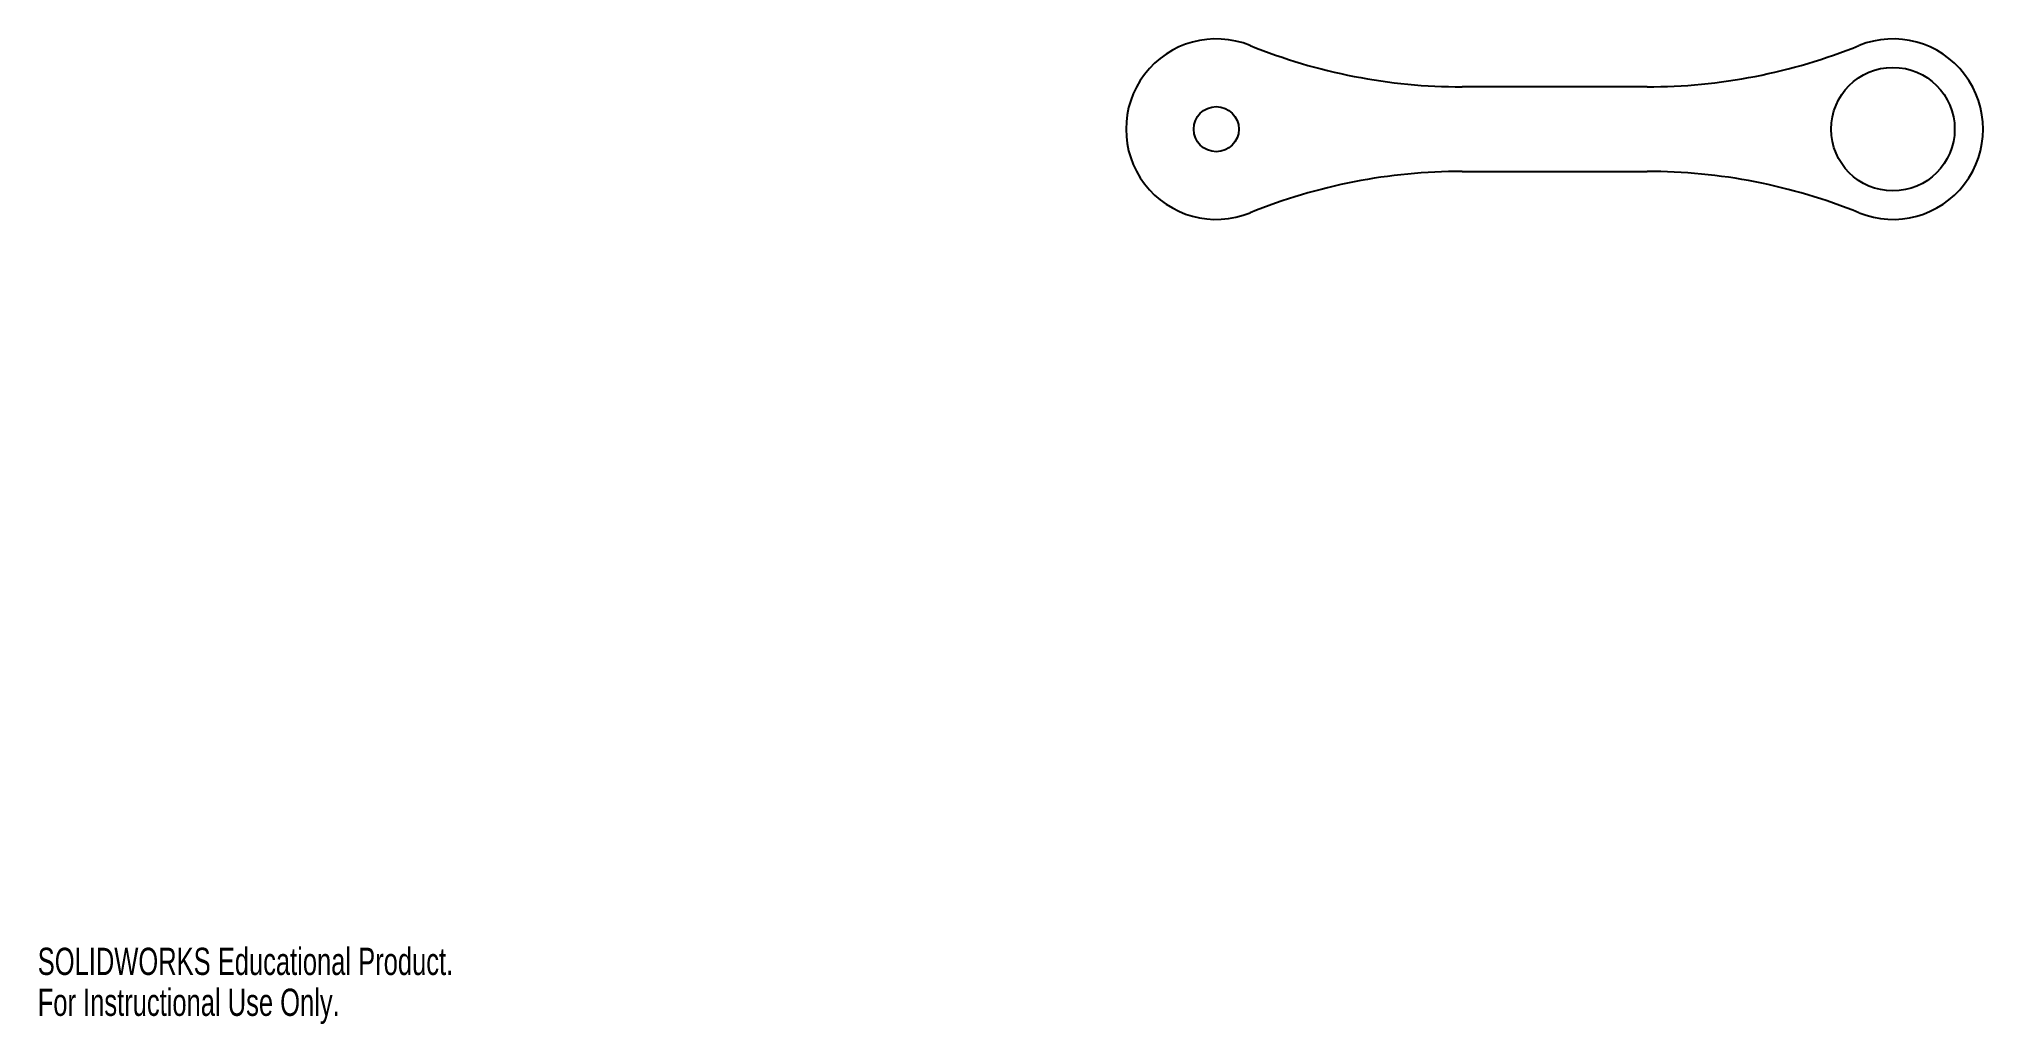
# Model space of a CAD drawing. Header units: millimetres. Extents: x 0 to 345, y 0 to 175.
import ezdxf

# ---------------------------------------------------------------- set-up
doc = ezdxf.new("R2010")
doc.units = ezdxf.units.MM
doc.styles.add('SLDTEXTSTYLE0', font='TXT', dxfattribs={"width": 0.7})

msp = doc.modelspace()

# ---------------------------------------------------------------- linework, layer by layer
at = {"color": 7, "linetype": 'Continuous', "lineweight": 25}
for p, q in [((285.42, 166.11), (252.59, 166.11)), ((252.59, 151.11), (285.42, 151.11))]:
    msp.add_line(p, q, dxfattribs=at)
for centre, radius in [((329.01, 158.61), 10.95), ((209.01, 158.61), 4)]:
    msp.add_circle(centre, radius, dxfattribs=at)
for centre, radius, start, end in [((209.01, 158.61), 16, 67.9298, 292.0702), ((252.59, 266.11), 100, 247.9298, 270), ((285.42, 266.11), 100, 270, 292.0702), ((329.01, 158.61), 16, 247.9298, 112.0702), ((252.59, 51.11), 100, 90, 112.0702), ((285.42, 51.11), 100, 67.9298, 90)]:
    msp.add_arc(centre, radius, start, end, dxfattribs=at)

# ---------------------------------------------------------------- texts
at = {"color": 7, "linetype": 'Continuous', "char_height": 4.8336, "attachment_point": 1, "style": 'SLDTEXTSTYLE0'}
for s, insert in [('SOLIDWORKS Educational Product.', (0, 13.48)), ('For Instructional Use Only.', (0, 6.23))]:
    msp.add_mtext(s, dxfattribs=dict(at, insert=insert))

doc.saveas('drawing.dxf')
